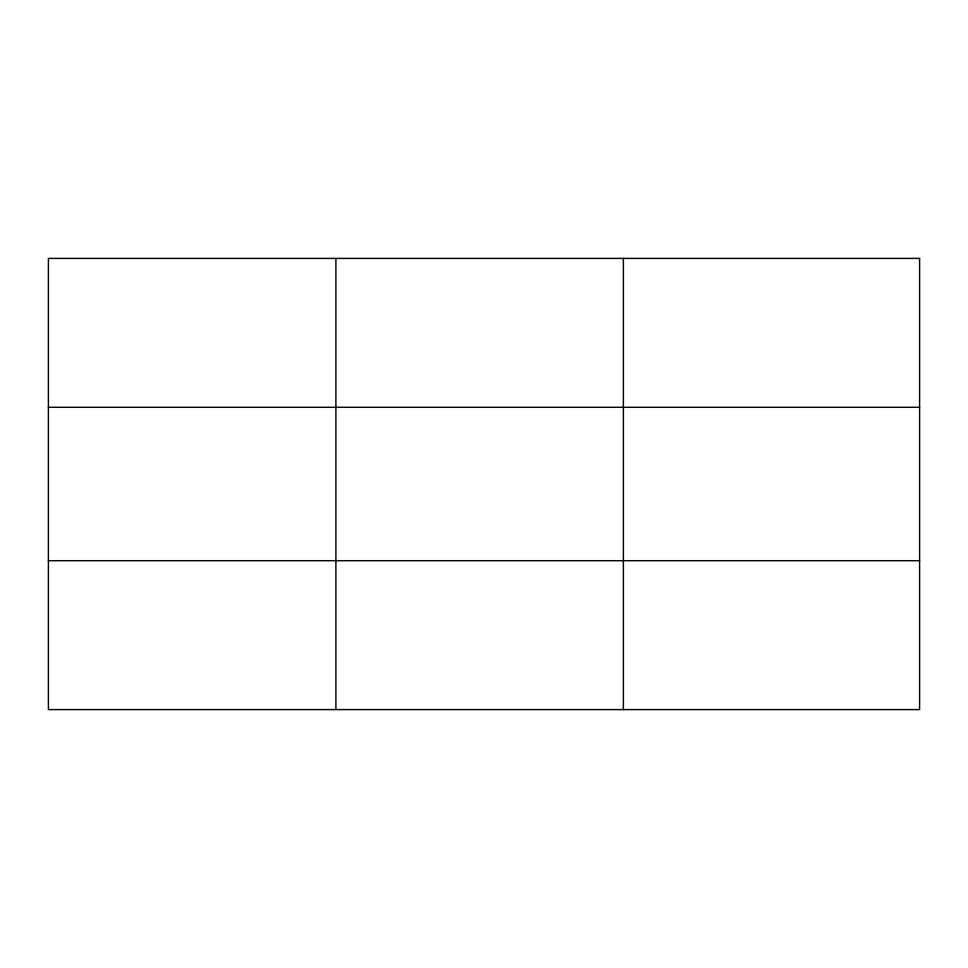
<?xml version="1.0" encoding="UTF-8"?>
<svg xmlns="http://www.w3.org/2000/svg" width="968" height="968" viewBox="0 0 968 968"><rect width="100%" height="100%" fill="white"/><g stroke="black" fill="none" stroke-linecap="round" stroke-linejoin="round"><path stroke-width="1.45" d="M335.896 709.605L335.896 258.396M623.392 709.605L623.392 258.396M48.4 407.298L919.6 407.298M48.4 560.702L919.6 560.702M919.6 258.396L48.4 258.396L48.4 709.605L919.6 709.605L919.6 258.396"/></g></svg>
